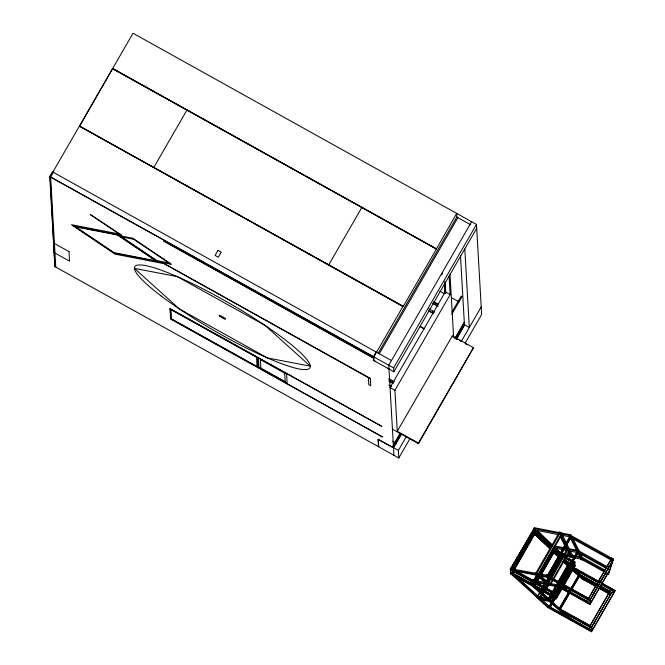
<?xml version="1.0" encoding="UTF-8"?>
<svg xmlns="http://www.w3.org/2000/svg" width="665" height="665" viewBox="0 0 665 665"><rect width="100%" height="100%" fill="white"/><g stroke="black" fill="none" stroke-linecap="round" stroke-linejoin="round"><path stroke-width="1" d="M547.428 575.865L570.105 536.206L571.027 536.896L570.828 537.669L548.442 576.439L571.027 536.913M578.184 552.565L578.392 551.792L577.461 551.102L577.253 551.867L578.184 552.565L559.373 585.142M607.91 569.298L609.007 565.865M610.512 561.119L611.717 558.168L611.443 559.032M606.596 573.454L608.342 574.427L612.864 560.196L611.11 559.223M611.16 559.065L570.894 536.655L571.626 535.857L613.471 559.14L608.342 574.427M609.24 592.44L609.797 591.409L599.946 585.932M598.766 588.126L609.481 594.161L610.029 593.138L615.275 590.545L601.052 582.623M547.461 583.305L566.73 549.714L568.085 550.637M563.953 557.844L565.499 555.142M548.342 598.633L555.441 586.281M556.455 584.518L567.611 565.1M538.251 598.525L536.73 597.494L548.268 599.739L567.96 565.466M555.034 590.678L556.588 587.976L552.981 594.286M558.06 586.38L549.789 600.769L537.761 598.425L538.791 596.779L515.757 575.957M561.642 580.138L563.18 577.469M564.211 575.682L565.233 573.895M410.197 438.252L398.8 457.986L54.904 266.599L49.725 176.516L52.435 171.828L391.477 360.53M79.601 126.225L403.281 306.374L79.601 126.225L112.718 68.412L436.423 248.976L403.14 306.615L79.443 126.051M403.123 306.208L373.846 356.914L374.046 360.405L375.027 361.153M436.282 249.217L456.697 213.407L456.897 216.898L378.185 353.231M379.175 353.979L457.886 217.646L456.897 216.898M471.618 221.711L388.767 365.218L393.938 455.276M441.618 274.961L442.657 273.165M387.762 368.244L393.855 371.81L393.63 367.92L476.481 224.413L133.017 33.25L50.166 176.757L54.904 266.599M393.855 371.81L476.705 228.303M444.877 284.786L445.292 291.927L390.056 387.604L394.91 390.305L397.271 431.286L418.41 443.048L418.451 443.671L392.441 429.191M445.184 281.927L445.774 292.201L445.226 293.157L445.118 284.919M394.91 390.305L450.147 294.637L449.091 276.133M451.843 312.251L461.169 296.108L462.125 296.449L451.768 314.387M397.271 431.286L452.341 335.9L473.48 347.67L418.451 443.671M400.056 433.563L392.3 447.204L378.31 439.615L378.726 446.814M454.951 338.493L464.27 322.342M393.339 445.409L400.064 433.746M455.475 337.778L464.278 322.533M393.505 447.695L401.244 434.137M456.165 339.167L464.444 324.67L460.479 255.618M401.485 434.278L393.497 447.562M456.547 339.059L464.702 324.936M398.8 457.986L398.368 450.396L406.157 436.905M461.161 341.627L481.219 306.889M465.084 343.182L481.651 314.478L476.481 224.413M418.41 443.048L473.48 347.67M549.789 600.769L534.178 587.012L510.612 573.887L510.329 569.04L534.502 527.777L558.5 532.449M534.519 528.151L510.354 569.406L555.898 594.759L556.131 598.866L510.587 573.521L511.169 572.515M510.953 568.774L510.371 569.78L555.915 595.125L560.055 587.96M511.992 566.979L517.678 557.129M518.717 555.333L522.333 549.057M523.372 547.27L524.402 545.475M525.957 542.79L526.996 540.994M528.027 539.199L529.581 536.514M530.612 534.718L531.651 532.931M532.682 531.136L533.721 529.34M534.544 529.44L511.343 569.597L535.89 574.377M511.975 569.34L534.56 529.814L511.95 568.974L536.464 573.371L535.948 572.906L546.414 575.308L588.508 598.375M511.144 572.149L510.57 573.147L556.115 598.5L562.282 587.81M513.214 568.558L533.912 532.715L550.005 548.284M513.239 568.932L533.937 533.081L550.329 548.949M510.612 573.887L511.186 572.889M513.255 569.298L514.294 567.511M515.325 565.716L518.949 559.44M519.988 557.652L530.329 539.731M531.368 537.935L532.399 536.14M512.166 572.715L513.197 570.936M514.22 569.157L534.776 533.554L512.208 573.454M512.191 573.08L513.214 571.302M514.245 569.523L534.801 533.92M569.498 551.692L549.897 585.632L537.869 574.76L561.044 534.61L559.697 533.679L536.364 574.103L548.908 585.441L547.403 584.784L535.375 573.912L558.708 533.488L560.063 534.402M536.514 575.3L533.48 580.952L537.046 574.784M534.012 580.445L535.026 578.683M536.048 576.921L537.062 575.159M534.477 581.152L537.594 575.765M539.664 572.174L540.703 570.379M542.258 567.686L543.288 565.89M544.327 564.095L550.545 553.322M551.584 551.526L553.654 547.935L567.154 550.578M535.017 580.628L538.126 575.242M539.165 573.446L553.704 548.675M535.042 580.994L538.151 575.607M561.41 535.35L538.966 574.227L538.442 573.754M534.71 582.931L533.13 585.707L532.931 582.332M535.732 581.168L538.783 575.882M539.805 574.119L553.031 551.21M536.771 579.78L538.293 577.137M539.822 574.494L553.047 551.584M537.303 579.265L538.317 577.503M540.354 573.978L542.898 569.573M543.912 567.81L544.934 566.048M545.948 564.286L548.999 558.999M550.021 557.237L553.072 551.95M535.757 583.471L534.735 585.632L539.406 577.553M536.788 581.676L539.382 577.187M540.936 574.494L553.895 552.05M540.961 574.859L553.912 552.415L540.977 575.233M539.423 577.927L534.161 586.638M587.943 599.747L545.832 576.306L546.389 574.934L590.254 599.348L590.495 603.479M547.403 575.499L570.105 536.206M544.552 583.945L537.303 596.488L548.841 598.733L550.371 599.764L549.298 600.67L550.82 601.7L554.485 595.35M546.098 581.26L559.548 557.968M537.81 596.588L545.001 584.128M546.539 581.459L560.412 557.436M545.25 584.011L543.746 587.029L544.76 585.267M546.771 581.376L562.1 554.834L563.795 555.782M546.796 581.742L548.833 578.218M549.847 576.464L561.518 555.84L563.222 556.78M542.948 590.404L543.97 588.616M546.273 584.585L544.768 587.594L546.796 584.07M547.794 581.942L562.54 556.406L547.819 582.307M539.332 597.619L546.987 584.36M548.01 582.59L549.032 580.819M551.069 577.287L553.621 572.864M554.643 571.102L556.173 568.45M557.195 566.68L558.725 564.028M547.495 584.236L543.962 590.769L544.976 589.007M552.582 575.425L553.596 573.671M545.99 587.245L547.519 584.601M540.894 596.671L541.917 594.892M548.45 583.504L567.777 550.03L569.132 550.952L576.655 552.424M566.954 586.738L548.933 583.23L548.351 584.236L566.372 587.744M540.878 597.669L544.444 591.484M546.996 587.062L548.018 585.3M548.517 584.801L544.984 591.335L548.542 585.175M550.479 583.263L569.132 550.952L568.417 549.556L569.24 548.775L576.705 550.229M558.866 583.687L557.844 585.449L577.461 551.102M559.888 581.917L576.738 552.756M578.392 551.792L558.849 585.649L557.827 585.084M549.872 599.664L551.401 600.695L550.329 601.601L570.154 619.522L570.736 618.517L564.635 613.005M559.016 587.02L555.475 593.554L559.107 587.345M560.03 585.258L573.247 562.366L561.069 583.87M554.942 596.522L554.361 597.527L554.169 594.153M555.898 594.759L560.038 587.594M561.052 585.832L574.851 561.933L565.499 556.721M549.182 606.522L554.294 597.685M556.331 594.153L559.905 587.96M560.928 586.198L571.144 568.517M549.722 605.998L550.753 604.219M552.299 601.534L554.369 597.968M561.077 586.198L574.868 562.299L573.122 561.327M556.181 596.048L560.753 588.118M561.775 586.364L573.463 566.106L563.322 584.086M557.22 594.651L560.778 588.492M555.292 598.284L549.614 608.093L540.271 599.647M557.328 594.759L558.849 592.116M559.872 590.354L560.886 588.592M563.937 583.305L569.531 573.612M570.553 571.85L571.567 570.088M550.229 607.461L555.366 598.567M563.812 585.167L575.067 565.674M556.131 598.866L561.8 589.057M563.829 585.541L575.084 566.04L574.851 561.933M559.714 608.068L578.833 574.976L559.174 608.591L560.196 609.157M579.514 575.699L559.672 610.046L591.243 627.619L591.476 631.75L547.619 607.336L537.761 598.425M560.221 609.531L579.248 576.563M611.717 558.168L587.927 599.381L588.159 603.512M588.517 598.591L610.944 559.739L612.698 560.711L590.271 599.564M558.342 586.912L589.913 604.485L589.672 600.354L613.471 559.14M590.262 599.639L608.084 568.774L609.83 569.747L590.478 603.263M589.913 604.485L609.664 570.271M608.724 593.338L589.489 626.646L589.73 630.777M590.088 625.856L608.924 593.222M591.243 627.619L611.185 593.313M591.318 627.793L611.709 592.482M593.903 623.546L594.934 621.767M601.102 611.085L602.124 609.306M592.05 630.528L614.477 591.684M591.476 631.75L615.275 590.545M573.047 566.846L584.319 578.841L583.629 579.78L582.099 578.758L582.789 577.81L571.651 565.957M571.576 567.577L572.299 566.646L567.918 562.69M569.016 535.217L569.714 534.369L571.218 535.026L570.52 535.882L582.498 560.113L580.994 559.456L569.016 535.217L570.52 535.882M571.817 567.868L571.011 568.716L581.808 578.475L582.623 577.627L572.839 568.791M573.047 570.562L573.862 569.714L570.437 566.065M562.1 554.834L561.277 555.657L553.795 548.076M559.232 534.544L558.351 532.748L559.165 531.967L560.479 532.831M559.323 532.939L560.146 532.158L561.451 533.022L569.855 534.652L569.124 535.458L560.637 533.804L559.323 532.939L568.201 550.911M569.814 536.855L561.327 535.2L560.637 533.804L561.451 533.022L569.523 549.348M552.307 546.63L533.596 528.55L534.502 527.777L534.544 528.517M560.437 552.881L559.539 553.646L564.593 554.627M613.521 589.564L608.276 592.166L610.029 593.138M608.109 592.997L608.35 592.124L599.381 587.137M609.481 594.161L614.668 591.592M120.141 234.18L71.471 224.712L115.136 254.138L163.075 263.465L161.379 262.318M73.167 225.859L121.836 235.319L90.365 214.571L119.193 233.997M74.33 226.183L117.181 234.521L157.239 261.511M75.22 226.782L118.071 235.119M121.737 236.931L133.64 239.242M156.923 260.638L168.819 262.949M113.499 252.584L156.35 260.913M113.441 252.999L171.47 264.279L132.892 238.286L119.093 235.601L157.672 261.594M533.596 528.55L558.683 533.421M535.234 530.13L558.367 534.627M554.834 545.973L567.278 548.392M553.945 546.738L566.464 549.174M568.417 549.556L576.904 551.202M561.443 553.072L564.452 553.662M567.453 554.244L569.456 554.635M579.88 556.663L572.415 555.208L571.601 555.99L579.996 557.627M566.613 555.017L569.639 555.607M561.177 555.225L563.213 555.624M566.264 556.214L580.686 559.024M513.363 570.728L536.921 575.308M538.899 575.69L547.852 577.436M545.99 582.656L532.457 580.03L531.884 581.035L546.372 583.853M510.329 569.04L533.904 582.158L547.403 584.784M549.381 585.167L568.392 588.866M539.282 599.456L550.82 601.7M536.364 574.103L545.832 576.306L546.389 574.934M535.375 573.912L536.879 574.568M548.392 584.976L549.897 585.632M457.886 217.646L470.62 224.737M112.585 68.645L436.265 248.801M112.742 68.819L436.423 248.976M445.292 291.927L450.147 294.637M439.806 291.187L444.345 293.714M451.601 297.754L458.858 301.794M433.655 301.644L438.169 304.154M434.586 302.558L437.296 304.063M432.832 303.082L438.243 306.091M432.857 303.489L437.37 306M464.444 324.67L469.315 327.513L464.802 248.918M428.825 308.751L434.237 311.769M432.458 311.178L434.262 312.176M428.9 310.688L433.414 313.207M428.925 311.104L433.439 313.614M457.661 339.458L452.375 336.515L452.341 335.9M459.424 340.438L461.186 341.419M465.591 343.872L467.354 344.852M420.23 326.349L424.736 328.859M420.255 326.756L423.863 328.768M49.725 176.516L393.63 367.92M50.607 177.09L373.364 356.731M373.422 357.753L163.823 241.096L373.447 358.161M388.983 368.975L373.572 360.405L373.356 356.64L376.074 352.043M388.917 378.826L394.312 381.826M388.934 379.233L392.533 381.236M388.983 380.762L393.481 383.264M389.008 381.17L392.608 383.173M389.79 385.259L391.594 386.257M388.917 385.168L391.619 386.673M370.339 378.776L162.892 262.916L370.314 378.368L370.738 385.767L368.792 384.686L368.393 377.695M169.991 308.884L381.893 426.423L169.966 308.469L170.572 319L382.5 436.963L170.548 318.593M169.999 309.1L257.546 357.82M260.372 359.59L284.678 373.115M571.584 538.052L610.886 559.93M392.774 441.203L395.359 442.641M260.863 368.119L285.169 381.644M170.531 318.377L258.078 367.105M398.368 450.396L378.003 439.174L378.435 446.647M607.852 567.045L579.14 551.069L578.409 551.867L606.38 567.436M579.099 553.263L606.114 568.301M604.793 570.005L582.324 557.503L581.592 558.301L605.117 571.393M582.282 559.697L603.945 571.759M568.068 558.517L571.468 560.404M565.765 558.201L574.269 562.931L574.51 567.045M564.942 558.101L574.294 563.305M564.011 559.523L572.515 564.252M564.884 560.362L568.284 562.258M563.43 560.52L574.485 566.68M563.455 560.894L573.654 566.572M573.43 567.253L599.265 581.634M574.078 567.943L598.982 581.8M601.65 583.288L613.205 589.722L612.656 590.744L601.044 584.286M576.281 570.171L597.76 582.124M604.019 585.607L612.074 590.096M575.142 569.863L598.367 582.789M580.503 574.784L597.544 584.269M600.237 585.765L610.104 591.26M581.152 575.474L597.261 584.444M583.496 577.968L596.979 585.466M599.672 586.971L608.666 591.975M583.13 577.902L596.638 585.424M599.34 586.921L608.342 591.933M596.696 585.641L584.144 578.658L583.421 579.581L596.064 586.621M582.773 578.891L588.201 581.917M590.013 582.922L595.441 585.94M599.065 587.96L607.203 592.49M545.815 575.94L589.672 600.354M562.607 587.602L587.818 601.634M563.438 588.417L568.858 591.443M570.67 592.449L579.705 597.478M581.509 598.483L586.937 601.501M559.332 587.104L588.143 603.138M513.945 569.722L510.911 568.035L511.053 570.462M516.348 571.06L533.804 580.778M518.077 572.382L523.621 575.466M524.328 575.857L533.596 581.019M535.94 582.324L556.48 593.754L556.713 597.868M535.957 582.69L543.106 586.671M547.569 589.157L552.923 592.133M512.042 572.64L554.909 596.505M512.058 573.014L531.111 583.612M535.283 585.94L544.211 590.902M545.998 591.9L554.036 596.372M560.246 609.04L591.825 626.613L592.058 630.744M561.285 609.971L590.071 625.64M560.703 610.977L589.514 627.012M548.849 606.339L590.287 629.398L589.705 630.403L547.594 606.97M549.988 607.328L563.43 614.809M568.808 617.802L577.769 622.789M579.556 623.787L589.414 629.273M558.351 532.748L559.656 533.613M131.944 238.095L170.514 264.096M119.426 234.038L121.121 235.186M120.041 235.784L158.619 261.786M117.572 235.019L155.851 260.821M116.325 234.354L117.215 234.953M155.494 260.747L156.383 261.345M75.07 226.324L75.96 226.931M114.355 252.75L115.244 253.348M75.719 226.881L113.998 252.675M74.114 226.042L114.388 253.182M582.789 577.81L584.319 578.841M569.897 536.979L570.828 537.669M538.617 536.098L550.861 547.27M553.18 549.265L559.315 554.81M553.945 551.127L559.19 555.865M565.932 561.958L568.176 563.987M578.974 573.754L570.221 565.832L579.631 574.444M565.882 562.016L568.824 564.685M534.643 534.095L544.652 543.13M544.668 543.255L533.879 533.396M546.198 544.635L549.248 547.395M563.812 560.628L571.168 567.179M560.603 558.833L552.291 551.219M563.596 561.435L567.27 564.859M573.006 570.038L578.907 575.375L578.251 574.676M563.579 561.9L570.354 568.018M573.13 570.528L581.808 578.475M562.923 561.41L570.271 568.051M540.703 575.79L548.974 583.271M541.451 577.178L545.732 581.035M535.5 586.671L548.841 598.733M550.911 600.595L562.349 610.936M538.027 589.664L541.809 593.08M543.322 594.444L546.347 597.178M550.67 601.085L554.427 604.485M567.212 616.031L568.716 617.394M532.158 585.882L547.278 599.547M549.34 601.409L568.134 618.4M541.576 599.29L550.196 607.087M517.47 578.209L518.974 579.572M521.992 582.299L526.505 586.38M528.01 587.735L533.28 592.507M513.638 575.574L538.209 597.785M511.618 574.452L537.22 597.594M537.478 530.662L552.391 545.084M555.366 547.968L560.587 553.022M537.503 531.036L551.667 544.735M556.139 549.066L559.115 551.95M542 535.732L545.724 539.34M547.96 541.501L551.684 545.109M534.427 529.681L551.584 546.281M553.446 548.085L561.501 555.874M534.452 530.055L551.277 546.331M553.471 548.459L561.518 556.239M535.483 532.615L551.135 547.752M552.623 549.199L559.332 555.691M535.5 532.981L548.916 545.965M552.648 549.573L557.86 554.618M539.997 537.677L543.721 541.285M545.957 543.446L548.941 546.331M552.199 550.412L560.246 558.201M552.224 550.778L560.271 558.567M550.354 549.323L533.953 533.455L533.771 530.188M551.842 550.761L560.038 558.691M582.216 578.284L583.629 579.78M567.694 563.147L569.065 564.602M567.353 562.956L572.158 568.06M575.059 571.26L577.877 574.261M580.695 577.253L582.099 578.758M566.888 562.615L571.119 567.12M568.184 565.716L570.304 567.96M572.989 538.617L579.83 552.465M580.528 553.879L582.748 558.367M570.42 551.169L572.656 555.699M560.637 533.804L572.291 557.386M569.074 552.665L571.31 557.204M560.121 536.339L567.228 550.72M568.118 552.515L570.337 557.012M572.54 562.332L572.64 564.02M559.913 555.483L560.055 558.01M536.023 530.753L536.173 533.28L535.342 534.103L535.15 530.728M533.563 582.174L533.704 584.701M531.185 581.36L531.377 584.735M512.748 570.595L512.898 573.122L512.316 574.128L512.125 570.753M450.022 274.512L453.588 336.557M444.577 281.852L445.226 293.157M444.453 283.839L444.976 293.024M362.026 207.172L328.892 264.57M286.598 373.788L287.13 383.14L258.943 367.446L258.402 358.094M284.653 372.699L285.194 382.051M260.348 359.175L260.888 368.526M257.53 357.604L258.087 367.321M256.524 357.255L257.056 366.531M187.089 109.8L153.947 167.206M171.021 309.666L171.553 318.942M53.316 172.401L50.607 176.998L55.777 267.081M551.933 596.064L550.387 598.766L551.95 596.073M218.012 250.331L215.061 255.443L218.27 257.222L221.221 252.118L218.012 250.331M177.239 276.598L134.397 268.361L179.492 309.026L267.43 357.928L310.281 366.166L265.185 325.501L177.239 276.598M69.044 251.636L53.632 243.058L54.098 252.567L69.509 261.146L69.044 251.636M161.071 295.925A101.155 15.652 30 0 0 307.621 369.349A101.155 15.652 30 0 0 198.32 286.524A101.155 15.652 30 0 0 161.071 295.925M220.065 316.474A3.749 0.582 30 0 0 225.493 319.192A3.749 0.582 30 0 0 221.453 316.133A3.749 0.582 30 0 0 220.065 316.474"/></g></svg>
